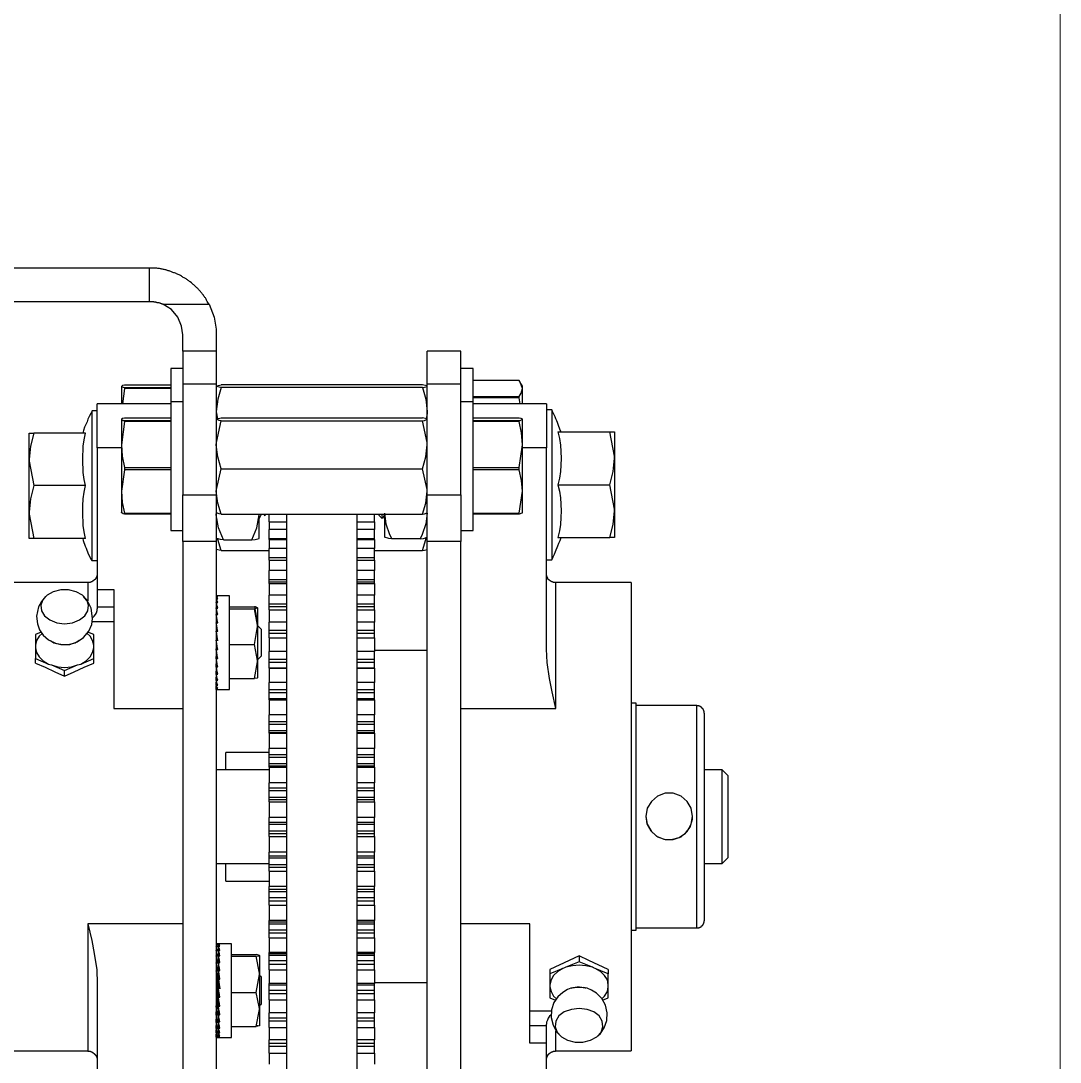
# Model space of a CAD drawing. Header units: inches. Extents: x 0 to 11, y 0.3 to 17.
# Drawn here: x 7.834 to 10.608, y 5.916 to 8.695 of the extents above; entities that cross this region are included whole.
import ezdxf

# ---------------------------------------------------------------- set-up
doc = ezdxf.new("R2010")
doc.units = ezdxf.units.IN
doc.header["$MEASUREMENT"] = 0
doc.layers.add('Layer 1', color=7, linetype='Continuous')

msp = doc.modelspace()

# ---------------------------------------------------------------- linework, layer by layer
at = {"layer": 'Layer 1', "color": 7, "lineweight": 18, "true_color": 0xffffff}
msp.add_lwpolyline([(10.6075, 16.6292), (10.6075, 0.3292)], dxfattribs=at)
at = {"layer": 'Layer 1', "color": 7, "lineweight": 25, "true_color": 0xffffff}
for points in [[(7.66, 8.0358), (8.1775, 8.0358)], [(8.1775, 7.9458), (8.1775, 8.0358)], [(8.3367, 7.9383), (8.335, 7.94), (8.3333, 7.9433), (8.3317, 7.9458), (8.3308, 7.9475), (8.33, 7.9492), (8.3283, 7.9517), (8.3275, 7.9533), (8.3267, 7.955), (8.325, 7.9567), (8.3242, 7.9583), (8.3225, 7.96), (8.3217, 7.9625), (8.3183, 7.9658), (8.3175, 7.9675), (8.3142, 7.9708), (8.3133, 7.9725), (8.3117, 7.9742), (8.31, 7.9758), (8.3083, 7.9775), (8.3075, 7.9792), (8.3058, 7.9808), (8.3042, 7.9825), (8.3025, 7.9833), (8.2958, 7.99), (8.2942, 7.9908), (8.2908, 7.9942), (8.2892, 7.995), (8.2858, 7.9983), (8.2842, 7.9992), (8.2825, 8.0008), (8.2808, 8.0017), (8.2792, 8.0033), (8.2775, 8.0042), (8.275, 8.0058), (8.2733, 8.0067), (8.2717, 8.0083), (8.27, 8.0092), (8.2675, 8.01), (8.2658, 8.0117), (8.2642, 8.0125), (8.2625, 8.0133), (8.26, 8.015), (8.2567, 8.0167), (8.2542, 8.0175), (8.2525, 8.0183), (8.25, 8.0192), (8.2483, 8.02), (8.2467, 8.0208), (8.2442, 8.0217), (8.2425, 8.0225), (8.24, 8.0233), (8.2383, 8.0242), (8.2358, 8.025), (8.2342, 8.0258), (8.2317, 8.0267), (8.23, 8.0275), (8.2275, 8.0275), (8.2258, 8.0283), (8.2233, 8.0292), (8.2217, 8.03), (8.2192, 8.03), (8.2167, 8.0308), (8.215, 8.0308), (8.2125, 8.0317), (8.2108, 8.0317), (8.2083, 8.0325), (8.2067, 8.0325), (8.2042, 8.0333), (8.2, 8.0333), (8.1975, 8.0342), (8.1933, 8.0342), (8.1908, 8.035), (8.1775, 8.035)], [(7.66, 7.9458), (8.1775, 7.9458)], [(8.2133, 7.9383), (8.2117, 7.9383), (8.2108, 7.9392), (8.2092, 7.9392), (8.2075, 7.94), (8.2067, 7.94), (8.2058, 7.9408), (8.205, 7.9408), (8.2033, 7.9417), (8.2017, 7.9417), (8.2008, 7.9425), (8.1983, 7.9425), (8.1975, 7.9433), (8.195, 7.9433), (8.1942, 7.9442), (8.19, 7.9442), (8.1892, 7.945), (8.1792, 7.945), (8.1775, 7.9458)], [(8.2667, 7.8567), (8.2633, 7.88), (8.2533, 7.9042), (8.2358, 7.9242), (8.2133, 7.9383), (8.3367, 7.9383), (8.35, 7.9042), (8.3558, 7.8717), (8.3558, 7.8567)], [(8.2667, 7.8133), (8.2667, 7.8567)], [(8.3558, 7.8567), (8.3558, 7.8133)], [(8.3558, 7.8133), (8.2667, 7.8133), (8.2667, 7.725)], [(8.3558, 7.8133), (8.3558, 7.725)], [(9.0083, 7.8133), (8.9183, 7.8133)], [(8.9183, 7.725), (8.9183, 7.8133)], [(9.0083, 7.725), (9.0083, 7.8133)], [(8.2667, 7.7667), (8.2342, 7.7667)], [(8.2342, 7.7667), (8.2342, 7.6783)], [(9.0408, 7.7667), (9.0083, 7.7667)], [(9.0408, 7.6783), (9.0408, 7.7667)], [(8.3558, 7.725), (8.2667, 7.725)], [(8.2667, 7.725), (8.2667, 7.43)], [(8.3558, 7.725), (8.3558, 7.43)], [(9.0083, 7.725), (8.9183, 7.725)], [(8.9183, 7.43), (8.9183, 7.725)], [(9.0083, 7.43), (9.0083, 7.725)], [(9.1642, 7.735), (9.0408, 7.735)], [(9.1725, 7.7133), (9.1667, 7.73), (9.1642, 7.735)], [(9.1725, 7.72), (9.1692, 7.7258)], [(8.1108, 7.7225), (8.1058, 7.7217), (8.1025, 7.7192)], [(8.1025, 7.7192), (8.1025, 7.6725)], [(8.1025, 7.7192), (8.1075, 7.7167), (8.1108, 7.7158), (8.1108, 7.7133)], [(8.1108, 7.7133), (8.1058, 7.6725)], [(8.2342, 7.7225), (8.1108, 7.7225)], [(8.1108, 7.7158), (8.2342, 7.7158)], [(8.2342, 7.7133), (8.1108, 7.7133)], [(8.3567, 7.72), (8.3558, 7.72)], [(8.3683, 7.7158), (8.3633, 7.7167), (8.3558, 7.7192)], [(8.3683, 7.7158), (8.36, 7.685), (8.3558, 7.6517)], [(8.3567, 7.72), (8.3575, 7.7208), (8.3683, 7.7233)], [(8.9058, 7.7233), (8.3683, 7.7233)], [(8.9058, 7.7158), (8.3683, 7.7158)], [(8.9183, 7.72), (8.9175, 7.7208), (8.9058, 7.7233)], [(8.9058, 7.7158), (8.9117, 7.7167), (8.9183, 7.7192)], [(8.9058, 7.7158), (8.915, 7.685), (8.9183, 7.6517), (8.9183, 7.6467), (8.9158, 7.6325)], [(8.9183, 7.72), (8.9183, 7.7208)], [(9.1642, 7.6925), (9.1692, 7.7008), (9.1725, 7.7133)], [(9.1725, 7.7133), (9.1725, 7.72)], [(9.1725, 7.6725), (9.1725, 7.7133)], [(8.2342, 7.6725), (8.0383, 7.6725)], [(8.0383, 7.555), (8.0383, 7.6725)], [(8.2667, 7.6783), (8.2342, 7.6783)], [(8.2342, 7.6783), (8.2342, 7.3342)], [(9.0408, 7.6783), (9.0083, 7.6783)], [(9.0408, 7.6925), (9.1642, 7.6925)], [(9.1642, 7.6883), (9.0408, 7.6883)], [(9.0408, 7.6783), (9.0408, 7.6792)], [(9.0408, 7.3342), (9.0408, 7.6783)], [(9.2367, 7.6725), (9.0408, 7.6725)], [(9.1642, 7.6883), (9.1642, 7.6925)], [(9.1667, 7.6725), (9.1642, 7.6883)], [(9.2367, 7.6725), (9.2367, 7.555)], [(8.0242, 7.6542), (8.0208, 7.6467), (8.0167, 7.6392), (8.0133, 7.6317), (8.0108, 7.6242), (8.0075, 7.6175), (8.0042, 7.61), (8.0017, 7.6017), (7.9992, 7.5942)], [(8.0383, 7.6542), (8.0242, 7.6542)], [(8.0242, 7.2542), (8.0242, 7.6542)], [(8.3558, 7.6517), (8.3567, 7.6467), (8.3592, 7.6325)], [(9.2508, 7.6567), (9.2367, 7.6567)], [(9.2758, 7.5975), (9.2733, 7.6025), (9.2683, 7.6175), (9.2658, 7.6225), (9.2642, 7.6275), (9.2617, 7.6325), (9.26, 7.6375), (9.2525, 7.6525), (9.2508, 7.6567)], [(9.2508, 7.6567), (9.2508, 7.2567)], [(8.1108, 7.6342), (8.1058, 7.6333), (8.1025, 7.6317)], [(8.1025, 7.6317), (8.1025, 7.5633)], [(8.1025, 7.6317), (8.1075, 7.6283), (8.1108, 7.6283), (8.1108, 7.625)], [(8.1108, 7.625), (8.1025, 7.5633)], [(8.2342, 7.6342), (8.1108, 7.6342)], [(8.1108, 7.6283), (8.2342, 7.6283)], [(8.2342, 7.625), (8.1108, 7.625)], [(8.3567, 7.6317), (8.3558, 7.6317)], [(8.3683, 7.6275), (8.3633, 7.6283), (8.3558, 7.6317)], [(8.3683, 7.4992), (8.36, 7.5308), (8.3558, 7.5633), (8.3567, 7.5692), (8.3683, 7.6275), (8.9058, 7.6275)], [(8.3567, 7.6317), (8.3575, 7.6325), (8.3683, 7.635), (8.9058, 7.635)], [(8.9183, 7.6317), (8.9175, 7.6325), (8.9058, 7.635)], [(8.9058, 7.6275), (8.9117, 7.6283), (8.9183, 7.6317)], [(8.9183, 7.5633), (8.9183, 7.5692), (8.9058, 7.6275)], [(8.9183, 7.6317), (8.9183, 7.6325)], [(9.1642, 7.6342), (9.0408, 7.6342)], [(9.0408, 7.6283), (9.1642, 7.6283)], [(9.1642, 7.625), (9.0408, 7.625)], [(9.1725, 7.6317), (9.1692, 7.6333), (9.1642, 7.6342)], [(9.1642, 7.6283), (9.1667, 7.6283), (9.1725, 7.6317)], [(9.1642, 7.625), (9.1642, 7.6283)], [(9.1725, 7.5633), (9.17, 7.595), (9.1642, 7.625)], [(9.1725, 7.6317), (9.1725, 7.6325)], [(9.1725, 7.6317), (9.1725, 7.6325)], [(9.1725, 7.5633), (9.1725, 7.6317)], [(7.8567, 7.5242), (7.8567, 7.5942)], [(7.8567, 7.5942), (7.8692, 7.5942)], [(7.8692, 7.5942), (7.86, 7.56), (7.8567, 7.5242)], [(8.0067, 7.5942), (7.8692, 7.5942)], [(8.0067, 7.3133), (8.0033, 7.3308), (8.0008, 7.3483), (7.9992, 7.3833), (8, 7.4008), (8.0008, 7.4192), (8.0033, 7.4367), (8.0067, 7.4542), (8.0033, 7.4708), (8.0008, 7.4892), (7.9992, 7.5242), (8.0008, 7.5592), (8.0033, 7.5767), (8.0067, 7.5942)], [(9.2675, 7.5975), (9.4058, 7.5975)], [(9.2675, 7.5975), (9.2717, 7.58), (9.2742, 7.5625), (9.2758, 7.5275), (9.275, 7.5092), (9.2742, 7.4917), (9.2717, 7.4742), (9.2675, 7.4567), (9.2717, 7.4392), (9.2742, 7.4217), (9.2758, 7.3867), (9.275, 7.3692), (9.2742, 7.3508), (9.2717, 7.3333), (9.2675, 7.3158)], [(9.4058, 7.5975), (9.4183, 7.5975), (9.4183, 7.5275)], [(9.4183, 7.5275), (9.4183, 7.5325), (9.4058, 7.5975)], [(8.1025, 7.5633), (8.1025, 7.4392)], [(8.1025, 7.5633), (8.105, 7.5325), (8.1108, 7.5025)], [(8.9058, 7.4992), (8.915, 7.5308), (8.9183, 7.5633)], [(9.1642, 7.5025), (9.1725, 7.5633)], [(9.1725, 7.4392), (9.1725, 7.5633)], [(8.1025, 7.555), (8.0383, 7.555)], [(8.0383, 7.555), (8.0383, 7.1775)], [(9.2367, 7.555), (9.1725, 7.555)], [(9.2367, 7.0183), (9.2367, 7.555)], [(7.8567, 7.3833), (7.8567, 7.5242)], [(7.8567, 7.5242), (7.8567, 7.5192), (7.8692, 7.4542)], [(9.4183, 7.3867), (9.4183, 7.3917), (9.4058, 7.4567), (9.415, 7.4917), (9.4183, 7.5275), (9.4183, 7.3867)], [(8.1108, 7.5025), (8.1108, 7.4967), (8.1025, 7.4392)], [(8.1108, 7.5025), (8.2342, 7.5025)], [(8.2342, 7.4967), (8.1108, 7.4967)], [(8.3558, 7.4392), (8.3567, 7.4442), (8.3683, 7.4992)], [(8.3683, 7.4992), (8.9058, 7.4992)], [(8.9183, 7.4392), (8.9183, 7.4442), (8.9058, 7.4992)], [(9.0408, 7.5025), (9.1642, 7.5025)], [(9.1642, 7.4967), (9.0408, 7.4967)], [(9.1725, 7.4392), (9.17, 7.4683), (9.1642, 7.4967), (9.1642, 7.5025)], [(7.8692, 7.4542), (7.86, 7.4192), (7.8567, 7.3833)], [(8.0067, 7.4542), (7.8692, 7.4542)], [(9.2675, 7.4567), (9.4058, 7.4567)], [(8.1025, 7.4392), (8.1025, 7.3817)], [(8.1025, 7.4392), (8.105, 7.4092), (8.1108, 7.3808)], [(8.2667, 7.305), (8.2667, 7.43)], [(8.2667, 7.43), (8.3558, 7.43)], [(8.3683, 7.3783), (8.36, 7.4075), (8.3558, 7.4392)], [(8.3558, 7.43), (8.3558, 7.305)], [(8.9058, 7.3783), (8.915, 7.4075), (8.9183, 7.4392)], [(8.9183, 7.305), (8.9183, 7.43)], [(8.9183, 7.43), (9.0083, 7.43)], [(9.0083, 7.43), (9.0083, 7.305)], [(9.1642, 7.3808), (9.1725, 7.4392)], [(9.1725, 7.3817), (9.1725, 7.4392)], [(7.8692, 7.3133), (7.8567, 7.3133), (7.8567, 7.3833)], [(7.8567, 7.3833), (7.8567, 7.3783), (7.8692, 7.3133)], [(8.1025, 7.3817), (8.1025, 7.3825)], [(8.1108, 7.3783), (8.1075, 7.3792), (8.1033, 7.3817)], [(8.1108, 7.3808), (8.1108, 7.3783)], [(8.1108, 7.3808), (8.2342, 7.3808)], [(8.2342, 7.3783), (8.1108, 7.3783)], [(8.3558, 7.3817), (8.3567, 7.3817)], [(8.3558, 7.3775), (8.3567, 7.3817)], [(8.375, 7.31), (8.3617, 7.3417), (8.3558, 7.3767), (8.3558, 7.3775)], [(8.3683, 7.3783), (8.3633, 7.3792), (8.3567, 7.3817)], [(8.3683, 7.3783), (8.9058, 7.3783)], [(8.375, 7.31), (8.4508, 7.31), (8.4592, 7.3108), (8.47, 7.3133), (8.47, 7.3775)], [(8.4508, 7.31), (8.4642, 7.3417), (8.47, 7.3767), (8.47, 7.3775)], [(8.47, 7.3658), (8.4725, 7.3708), (8.4767, 7.3783)], [(8.4825, 7.3783), (8.485, 7.3733)], [(8.4858, 7.3733), (8.485, 7.3783)], [(8.4858, 7.3733), (8.4858, 7.3783)], [(8.4967, 7.3575), (8.4967, 7.3783)], [(8.5433, 7.3783), (8.5433, 5.7642)], [(8.7308, 7.3783), (8.7308, 5.7642)], [(8.7783, 7.3575), (8.7783, 7.3783)], [(8.7892, 7.3783), (8.7892, 7.3758)], [(8.7892, 7.3758), (8.7983, 7.3667)], [(8.7975, 7.3783), (8.7975, 7.3733), (8.7992, 7.3667)], [(8.8, 7.3675), (8.8033, 7.3733), (8.805, 7.3767)], [(8.805, 7.3808), (8.8083, 7.3525), (8.8183, 7.3242), (8.8242, 7.3125)], [(8.805, 7.3783), (8.805, 7.3167)], [(8.9183, 7.3808), (8.915, 7.3525), (8.905, 7.3242), (8.9, 7.3125), (8.8242, 7.3125)], [(8.9058, 7.3783), (8.9117, 7.3792), (8.9183, 7.3817)], [(8.9183, 7.3817), (8.9183, 7.3825)], [(9.0408, 7.3808), (9.1642, 7.3808)], [(9.1642, 7.3783), (9.0408, 7.3783)], [(9.1725, 7.3817), (9.1667, 7.3792), (9.1642, 7.3783), (9.1642, 7.3808)], [(9.4058, 7.3158), (9.415, 7.3508), (9.4183, 7.3867)], [(9.4183, 7.3867), (9.4183, 7.3158)], [(8.4967, 7.3575), (8.4967, 7.3375)], [(8.4967, 7.3575), (8.5433, 7.3575)], [(8.4967, 7.3133), (8.4967, 7.3375)], [(8.5433, 7.3375), (8.4967, 7.3375)], [(8.7308, 7.3575), (8.7783, 7.3575)], [(8.7783, 7.3375), (8.7308, 7.3375)], [(8.7783, 7.3575), (8.7783, 7.3375)], [(8.7783, 7.3133), (8.7783, 7.3375)], [(8.0067, 7.3133), (7.8692, 7.3133)], [(7.9992, 7.3133), (8.0008, 7.3075), (8.0058, 7.2925), (8.0083, 7.2875), (8.01, 7.2825), (8.0125, 7.2775), (8.0142, 7.2725), (8.0217, 7.2575), (8.0233, 7.2533)], [(8.2342, 7.3342), (8.2667, 7.3342)], [(8.3558, 7.3133), (8.3567, 7.3133)], [(8.375, 7.31), (8.3667, 7.3108), (8.3575, 7.3133)], [(8.3683, 7.2808), (8.36, 7.3108), (8.3592, 7.3142)], [(8.4692, 7.3133), (8.47, 7.3133)], [(8.4967, 7.3133), (8.5433, 7.3133)], [(8.4967, 7.3108), (8.4967, 7.3133)], [(8.4967, 7.3108), (8.4967, 7.2867)], [(8.4967, 7.3108), (8.5433, 7.3108)], [(8.7308, 7.3133), (8.7783, 7.3133)], [(8.7308, 7.3108), (8.7783, 7.3108)], [(8.7783, 7.3108), (8.7783, 7.3133)], [(8.7783, 7.3108), (8.7783, 7.2867)], [(8.805, 7.3167), (8.805, 7.3158)], [(8.8242, 7.3125), (8.8158, 7.3133), (8.805, 7.3167)], [(8.9, 7.3125), (8.9083, 7.3133), (8.9175, 7.3158)], [(8.9058, 7.2808), (8.915, 7.3108), (8.9158, 7.3167)], [(8.9183, 7.3158), (8.9183, 7.3167)], [(9.0083, 7.3342), (9.0408, 7.3342)], [(9.2508, 7.2567), (9.2542, 7.2642), (9.2583, 7.2717), (9.2608, 7.2783), (9.2675, 7.2933), (9.27, 7.3008), (9.2733, 7.3083), (9.2758, 7.3158)], [(9.2675, 7.3158), (9.4058, 7.3158)], [(9.4183, 7.3158), (9.4058, 7.3158)], [(8.2667, 7.305), (8.2667, 5.8367)], [(8.3558, 7.305), (8.2667, 7.305)], [(8.3558, 7.305), (8.3558, 5.8367)], [(8.3558, 7.2842), (8.3567, 7.2842)], [(8.3683, 7.2808), (8.3633, 7.2825), (8.3567, 7.2842)], [(8.3683, 7.2808), (8.4967, 7.2808)], [(8.4967, 7.2625), (8.4967, 7.2867)], [(8.5433, 7.2867), (8.4967, 7.2867)], [(8.7783, 7.2867), (8.7308, 7.2867)], [(8.7783, 7.2625), (8.7783, 7.2867)], [(8.7783, 7.2808), (8.9058, 7.2808), (8.9117, 7.2825), (8.9183, 7.2842)], [(8.9183, 5.8367), (8.9183, 7.305)], [(9.0083, 7.305), (8.9183, 7.305)], [(8.9183, 7.2842), (8.9183, 7.285)], [(9.0083, 5.8367), (9.0083, 7.305)], [(8.0242, 7.2542), (8.0383, 7.2542)], [(8.4967, 7.2625), (8.5433, 7.2625)], [(8.4967, 7.2558), (8.4967, 7.2625)], [(8.4967, 7.2558), (8.4967, 7.2275)], [(8.4967, 7.2558), (8.5433, 7.2558)], [(8.7308, 7.2625), (8.7783, 7.2625)], [(8.7308, 7.2558), (8.7783, 7.2558)], [(8.7783, 7.2558), (8.7783, 7.2625)], [(8.7783, 7.2558), (8.7783, 7.2275)], [(9.2367, 7.2567), (9.2508, 7.2567)], [(8.4967, 7.2042), (8.4967, 7.2275)], [(8.5433, 7.2275), (8.4967, 7.2275)], [(8.7783, 7.2275), (8.7308, 7.2275)], [(8.7783, 7.2042), (8.7783, 7.2275)], [(8.0383, 7.2208), (8.0375, 7.22), (8.0375, 7.2142), (8.0367, 7.2133), (8.0367, 7.2117), (8.0358, 7.2117), (8.0358, 7.21), (8.035, 7.2092), (8.035, 7.2083), (8.0342, 7.2075), (8.0342, 7.2067), (8.0333, 7.2067), (8.0333, 7.2058), (8.0325, 7.205), (8.0325, 7.2042), (8.0317, 7.2042), (8.0317, 7.2033), (8.0308, 7.2033), (8.0308, 7.2025), (8.03, 7.2025), (8.03, 7.2017), (8.0292, 7.2017), (8.0292, 7.2008), (8.0283, 7.2008), (8.0275, 7.2), (8.0267, 7.2), (8.0267, 7.1992), (8.0258, 7.1992), (8.025, 7.1983), (8.0242, 7.1983), (8.0233, 7.1975), (8.0217, 7.1975), (8.0217, 7.1967), (8.02, 7.1967), (8.0192, 7.1958), (8.0133, 7.1958)], [(8.4967, 7.2042), (8.5433, 7.2042)], [(8.4967, 7.1975), (8.4967, 7.2042)], [(8.4967, 7.1975), (8.5433, 7.1975)], [(8.4967, 7.1933), (8.4967, 7.1975)], [(8.7308, 7.2042), (8.7783, 7.2042)], [(8.7308, 7.1975), (8.7783, 7.1975)], [(8.7783, 7.1975), (8.7783, 7.2042)], [(8.7783, 7.1933), (8.7783, 7.1975)], [(9.2617, 7.1958), (9.255, 7.1958), (9.2542, 7.1967), (9.2525, 7.1967), (9.2525, 7.1975), (9.2508, 7.1975), (9.25, 7.1983), (9.2492, 7.1983), (9.2483, 7.1992), (9.2475, 7.1992), (9.2475, 7.2), (9.2467, 7.2), (9.2458, 7.2008), (9.245, 7.2008), (9.245, 7.2017), (9.2442, 7.2017), (9.2442, 7.2025), (9.2433, 7.2025), (9.2433, 7.2033), (9.2425, 7.2033), (9.2425, 7.2042), (9.2417, 7.2042), (9.2417, 7.205), (9.2408, 7.2058), (9.2408, 7.2067), (9.24, 7.2067), (9.24, 7.2075), (9.2392, 7.2083), (9.2392, 7.2092), (9.2383, 7.21), (9.2383, 7.2117), (9.2375, 7.2117), (9.2375, 7.2133), (9.2367, 7.2142), (9.2367, 7.2208)], [(8.0133, 7.1958), (7.8117, 7.1958)], [(7.9508, 7.0858), (7.9717, 7.0883), (7.9908, 7.0958), (8.005, 7.1067), (8.0133, 7.12), (8.015, 7.135), (8.01, 7.1492), (7.9983, 7.1617), (7.9817, 7.1708), (7.9617, 7.1758), (7.9408, 7.1758), (7.9208, 7.1708), (7.9042, 7.1617), (7.8925, 7.1492), (7.8875, 7.135), (7.8892, 7.12), (7.8975, 7.1067), (7.9117, 7.0958), (7.93, 7.0883), (7.9508, 7.0858)], [(8.0133, 7.1958), (8.0133, 7.1467)], [(8.0383, 7.1775), (8.0825, 7.1775)], [(8.0383, 7.1775), (8.0383, 7.13)], [(8.0825, 7.1775), (8.0825, 6.86)], [(8.4967, 7.1933), (8.4967, 7.1617)], [(8.4967, 7.1933), (8.5433, 7.1933)], [(8.7308, 7.1933), (8.7783, 7.1933)], [(8.7783, 7.1933), (8.7783, 7.1617)], [(9.4625, 7.1958), (9.2617, 7.1958)], [(9.2617, 6.86), (9.2617, 7.1958)], [(9.4625, 7.1958), (9.4625, 5.9458)], [(7.9, 7.1583), (7.8892, 7.145), (7.8817, 7.1308), (7.8758, 7.1058), (7.8783, 7.0858), (7.8842, 7.0692), (7.8942, 7.055), (7.9083, 7.0425), (7.9267, 7.0342), (7.9458, 7.03), (7.965, 7.0308), (7.9842, 7.0375), (8.0017, 7.0492), (8.0158, 7.0658), (8.0233, 7.0833), (8.0258, 7.1), (8.0217, 7.1275), (8.0142, 7.1433), (8.0017, 7.1583)], [(8.3558, 7.0658), (8.36, 7.0658), (8.3583, 7.0733), (8.3575, 7.0808), (8.3558, 7.0883), (8.36, 7.0883), (8.3583, 7.0958), (8.3575, 7.1025), (8.3558, 7.11), (8.36, 7.11), (8.3583, 7.1158), (8.3575, 7.1217), (8.3558, 7.1275), (8.36, 7.1275), (8.3583, 7.1333), (8.3575, 7.1375), (8.3558, 7.1425), (8.36, 7.1425), (8.3583, 7.1467), (8.3575, 7.15), (8.3558, 7.1525), (8.36, 7.1525), (8.3583, 7.155), (8.3575, 7.1575), (8.3558, 7.1583), (8.36, 7.1583), (8.3583, 7.16), (8.3558, 7.16)], [(8.3558, 7.16), (8.3558, 7.1583)], [(8.3558, 7.1583), (8.3567, 7.1525)], [(8.3558, 7.1558), (8.3567, 7.1525)], [(8.3558, 7.1525), (8.3567, 7.1425)], [(8.3558, 7.1475), (8.3567, 7.1425)], [(8.3558, 7.1425), (8.3567, 7.1275)], [(8.3908, 7.16), (8.3575, 7.16)], [(8.3908, 6.91), (8.3908, 7.16)], [(8.4967, 7.1392), (8.4967, 7.1617)], [(8.5433, 7.1617), (8.4967, 7.1617)], [(8.7783, 7.1617), (8.7308, 7.1617)], [(8.7783, 7.1392), (8.7783, 7.1617)], [(8.0258, 7.1017), (8.03, 7.1058), (8.0333, 7.1108), (8.0358, 7.115), (8.0383, 7.1208), (8.0383, 7.1258)], [(8.0383, 7.13), (8.0383, 7.1258)], [(8.0825, 7.13), (8.0383, 7.13)], [(8.3558, 7.135), (8.3567, 7.1275)], [(8.3558, 7.1275), (8.3558, 7.1283)], [(8.3558, 7.1275), (8.3567, 7.11)], [(8.3908, 7.1308), (8.4575, 7.1308)], [(8.3908, 7.1258), (8.4575, 7.1258)], [(8.4575, 7.1308), (8.4658, 7.0858)], [(8.4658, 7.1283), (8.46, 7.1308), (8.4575, 7.1308)], [(8.4575, 7.1258), (8.465, 7.1283), (8.4658, 7.1283), (8.4658, 7.0783)], [(8.4658, 7.0783), (8.4658, 7.0817), (8.4575, 7.1258)], [(8.4658, 7.1283), (8.4658, 7.1292)], [(8.4967, 7.1392), (8.5433, 7.1392)], [(8.4967, 7.1317), (8.4967, 7.1392)], [(8.4967, 7.1317), (8.5433, 7.1317)], [(8.4967, 7.1233), (8.4967, 7.1317)], [(8.4967, 7.1233), (8.4967, 7.09)], [(8.4967, 7.1233), (8.5433, 7.1233)], [(8.7308, 7.1392), (8.7783, 7.1392)], [(8.7308, 7.1317), (8.7783, 7.1317)], [(8.7308, 7.1233), (8.7783, 7.1233)], [(8.7783, 7.1317), (8.7783, 7.1392)], [(8.7783, 7.1233), (8.7783, 7.1317)], [(8.7783, 7.1233), (8.7783, 7.09)], [(8.025, 7.0917), (8.0825, 7.0917)], [(8.3558, 7.11), (8.3567, 7.09)], [(8.3558, 7.0883), (8.3567, 7.075)], [(8.4967, 7.0683), (8.4967, 7.09)], [(8.5433, 7.09), (8.4967, 7.09)], [(8.7783, 7.09), (8.7308, 7.09)], [(8.7783, 7.0683), (8.7783, 7.09)], [(7.8883, 7.0633), (7.8733, 7.0567), (7.8733, 7.0283)], [(7.8908, 7.06), (7.8833, 7.0525), (7.8758, 7.0408), (7.8733, 7.0283)], [(8.0292, 7.0283), (8.0258, 7.0408), (8.0192, 7.0525), (8.0108, 7.06)], [(8.0292, 7.0567), (8.0133, 7.0633)], [(8.3558, 7.0658), (8.3567, 7.0575)], [(8.3558, 7.0417), (8.36, 7.0417), (8.3583, 7.0492), (8.3575, 7.0575), (8.3558, 7.0658)], [(8.3567, 7.075), (8.3575, 7.0692), (8.3583, 7.0658)], [(8.4658, 7.0783), (8.4658, 6.9842), (8.4658, 6.9875), (8.4575, 7.03)], [(8.4575, 7.03), (8.4658, 7.0783)], [(8.4767, 7.07), (8.4658, 7.0808)], [(8.4767, 7), (8.4767, 7.07)], [(8.4967, 7.0683), (8.5433, 7.0683)], [(8.4967, 7.0608), (8.4967, 7.0683)], [(8.4967, 7.0608), (8.5433, 7.0608)], [(8.4967, 7.0483), (8.4967, 7.0608)], [(8.7308, 7.0683), (8.7783, 7.0683)], [(8.7308, 7.0608), (8.7783, 7.0608)], [(8.7783, 7.0608), (8.7783, 7.0683)], [(8.7783, 7.0483), (8.7783, 7.0608)], [(7.99, 7.0408), (7.9792, 7.0342), (7.9608, 7.0292), (7.9408, 7.0292), (7.9225, 7.0342), (7.9133, 7.04)], [(8.0292, 7.0283), (8.0292, 7.0567)], [(8.3575, 6.91), (8.3558, 6.91), (8.36, 6.91), (8.3583, 6.9108), (8.3575, 6.9117), (8.3558, 6.9142), (8.36, 6.9142), (8.3583, 6.9158), (8.3575, 6.9192), (8.3558, 6.9217), (8.36, 6.9217), (8.3583, 6.9258), (8.3575, 6.93), (8.3558, 6.935), (8.36, 6.935), (8.3583, 6.94), (8.3575, 6.945), (8.3558, 6.9508), (8.36, 6.9508), (8.3583, 6.9575), (8.3575, 6.9642), (8.3558, 6.9708), (8.36, 6.9708), (8.3583, 6.9783), (8.3575, 6.9858), (8.3558, 6.9933), (8.36, 6.9933), (8.3583, 7.0008), (8.3575, 7.0092), (8.3558, 7.0167), (8.36, 7.0167), (8.3583, 7.025), (8.3575, 7.0333), (8.3558, 7.0417)], [(8.3567, 7.0575), (8.3592, 7.04)], [(8.4967, 7.0483), (8.4967, 7.0117)], [(8.4967, 7.0483), (8.5433, 7.0483)], [(8.7308, 7.0483), (8.7783, 7.0483)], [(8.7783, 7.0483), (8.7783, 7.0117)], [(7.8733, 7.0283), (7.8733, 7.0217)], [(7.8733, 7.0217), (7.8733, 6.9933)], [(7.8733, 7.0217), (7.8758, 7.0092), (7.8833, 6.9975), (7.8942, 6.9867), (7.9083, 6.9783)], [(7.9942, 6.9783), (8.0083, 6.9867), (8.0192, 6.9975), (8.0258, 7.0092), (8.0292, 7.0217)], [(8.0292, 7.0217), (8.0292, 7.0283)], [(8.0292, 6.9933), (8.0292, 7.0217)], [(8.3558, 7.0167), (8.3567, 7.0217), (8.3592, 7.0217)], [(8.3558, 6.9933), (8.3567, 7.0042), (8.3583, 7.0042)], [(8.3908, 7.03), (8.4575, 7.03)], [(8.4967, 6.9908), (8.4967, 7.0117)], [(8.5433, 7.0117), (8.4967, 7.0117)], [(8.7783, 7.0117), (8.7308, 7.0117)], [(8.9183, 7.0142), (8.7783, 7.0142)], [(8.7783, 6.9908), (8.7783, 7.0117)], [(9.2617, 6.86), (9.2517, 6.9042), (9.245, 6.9392), (9.2383, 6.9825), (9.2367, 7.0183)], [(7.8733, 6.9808), (7.8733, 6.9933), (7.9083, 6.9783)], [(7.8733, 6.9808), (7.8992, 6.97), (7.925, 6.9575), (7.9508, 6.9458), (7.9767, 6.9575), (8.0033, 6.97), (8.0292, 6.9808)], [(7.9083, 6.9783), (7.9117, 6.9767), (7.9158, 6.9758)], [(7.9158, 6.9758), (7.9508, 6.9608)], [(7.9158, 6.9758), (7.9333, 6.9708), (7.9508, 6.9692)], [(7.9508, 6.9692), (7.9692, 6.9708), (7.9858, 6.9758)], [(7.9508, 6.9458), (7.9508, 6.9608), (7.9858, 6.9758)], [(7.9858, 6.9758), (7.99, 6.9767), (7.9942, 6.9783)], [(7.9942, 6.9783), (8.0292, 6.9933)], [(8.0292, 6.9808), (8.0292, 6.9933)], [(8.3558, 6.9708), (8.3567, 6.9875), (8.3567, 6.9883)], [(8.4575, 6.9392), (8.4658, 6.9842)], [(8.4658, 6.9892), (8.4767, 7)], [(8.4658, 6.9842), (8.4658, 6.9417)], [(8.4967, 6.9908), (8.5433, 6.9908)], [(8.4967, 6.9833), (8.4967, 6.9908)], [(8.4967, 6.9833), (8.5433, 6.9833)], [(8.4967, 6.9683), (8.4967, 6.9833)], [(8.7308, 6.9908), (8.7783, 6.9908)], [(8.7308, 6.9833), (8.7783, 6.9833)], [(8.7783, 6.9833), (8.7783, 6.9908)], [(8.7783, 6.9683), (8.7783, 6.9833)], [(8.3558, 6.9508), (8.3567, 6.9683)], [(8.3558, 6.935), (8.3567, 6.95)], [(8.4967, 6.9683), (8.5433, 6.9683)], [(8.4967, 6.9675), (8.4967, 6.9683)], [(8.4967, 6.9675), (8.4967, 6.9292)], [(8.4967, 6.9675), (8.5433, 6.9675)], [(8.7308, 6.9683), (8.7783, 6.9683)], [(8.7308, 6.9675), (8.7783, 6.9675)], [(8.7783, 6.9675), (8.7783, 6.9683)], [(8.7783, 6.9675), (8.7783, 6.9292)], [(8.3558, 6.9425), (8.3558, 6.9433)], [(8.3558, 6.9425), (8.3567, 6.9425)], [(8.3558, 6.9425), (8.3567, 6.9425)], [(8.3558, 6.9275), (8.3567, 6.9342)], [(8.3558, 6.9217), (8.3567, 6.9342)], [(8.3558, 6.9275), (8.3567, 6.9275)], [(8.3558, 6.9175), (8.3567, 6.9217)], [(8.3558, 6.9142), (8.3567, 6.9217)], [(8.3908, 6.9392), (8.4575, 6.9392)], [(8.4658, 6.9417), (8.465, 6.9408), (8.4575, 6.9392)], [(8.4658, 6.9408), (8.4658, 6.9417)], [(8.4967, 6.91), (8.4967, 6.9292)], [(8.5433, 6.9292), (8.4967, 6.9292)], [(8.7783, 6.9292), (8.7308, 6.9292)], [(8.7783, 6.91), (8.7783, 6.9292)], [(8.3558, 6.9175), (8.3567, 6.9175)], [(8.3558, 6.9117), (8.3558, 6.9133)], [(8.3558, 6.91), (8.3567, 6.9133)], [(8.3558, 6.9117), (8.3558, 6.9125)], [(8.3575, 6.91), (8.3908, 6.91)], [(8.4967, 6.91), (8.5433, 6.91)], [(8.4967, 6.9025), (8.4967, 6.91)], [(8.4967, 6.9025), (8.5433, 6.9025)], [(8.4967, 6.8867), (8.4967, 6.9025)], [(8.7308, 6.91), (8.7783, 6.91)], [(8.7308, 6.9025), (8.7783, 6.9025)], [(8.7783, 6.9025), (8.7783, 6.91)], [(8.7783, 6.8867), (8.7783, 6.9025)], [(8.4967, 6.8867), (8.5433, 6.8867)], [(8.4967, 6.8825), (8.4967, 6.8867)], [(8.4967, 6.8825), (8.4967, 6.8425)], [(8.4967, 6.8825), (8.5433, 6.8825)], [(8.7308, 6.8867), (8.7783, 6.8867)], [(8.7308, 6.8825), (8.7783, 6.8825)], [(8.7783, 6.8825), (8.7783, 6.8867)], [(8.7783, 6.8825), (8.7783, 6.8425)], [(9.4758, 6.8742), (9.4625, 6.8742)], [(9.4758, 6.2683), (9.4758, 6.8742)], [(9.6383, 6.8675), (9.4758, 6.8675)], [(9.6583, 6.8475), (9.6575, 6.8475), (9.6575, 6.8525), (9.6567, 6.8525), (9.6567, 6.855), (9.6558, 6.855), (9.6558, 6.8567), (9.655, 6.8567), (9.655, 6.8583), (9.6542, 6.8583), (9.6542, 6.8592), (9.6533, 6.8592), (9.6533, 6.86), (9.6525, 6.86), (9.6525, 6.8608), (9.6517, 6.8608), (9.6517, 6.8617), (9.6508, 6.8617), (9.6508, 6.8625), (9.65, 6.8625), (9.65, 6.8633), (9.6492, 6.8633), (9.6492, 6.8642), (9.6475, 6.8642), (9.6475, 6.865), (9.6458, 6.865), (9.6458, 6.8658), (9.6433, 6.8658), (9.6433, 6.8667), (9.6383, 6.8667), (9.6383, 6.8675)], [(9.6383, 6.575), (9.6383, 6.8675)], [(8.0825, 6.86), (8.2667, 6.86)], [(8.4967, 6.825), (8.4967, 6.8425)], [(8.5433, 6.8425), (8.4967, 6.8425)], [(8.7783, 6.8425), (8.7308, 6.8425)], [(8.7783, 6.825), (8.7783, 6.8425)], [(9.0083, 6.86), (9.2617, 6.86)], [(9.6583, 6.2942), (9.6583, 6.8475)], [(8.4967, 6.825), (8.5433, 6.825)], [(8.4967, 6.8175), (8.4967, 6.825)], [(8.4967, 6.8175), (8.5433, 6.8175)], [(8.4967, 6.8008), (8.4967, 6.8175)], [(8.7308, 6.825), (8.7783, 6.825)], [(8.7308, 6.8175), (8.7783, 6.8175)], [(8.7783, 6.8175), (8.7783, 6.825)], [(8.7783, 6.8008), (8.7783, 6.8175)], [(8.4967, 6.8008), (8.5433, 6.8008)], [(8.4967, 6.7958), (8.4967, 6.8008)], [(8.4967, 6.7958), (8.5433, 6.7958)], [(8.4967, 6.7942), (8.4967, 6.7958)], [(8.4967, 6.7942), (8.4967, 6.7525)], [(8.4967, 6.7942), (8.5433, 6.7942)], [(8.7308, 6.8008), (8.7783, 6.8008)], [(8.7308, 6.7958), (8.7783, 6.7958)], [(8.7308, 6.7942), (8.7783, 6.7942)], [(8.7783, 6.7958), (8.7783, 6.8008)], [(8.7783, 6.7942), (8.7783, 6.7958)], [(8.7783, 6.7942), (8.7783, 6.7525)], [(8.4967, 6.7367), (8.4967, 6.7525)], [(8.5433, 6.7525), (8.4967, 6.7525)], [(8.7783, 6.7525), (8.7308, 6.7525)], [(8.7783, 6.7367), (8.7783, 6.7525)], [(8.4967, 6.7425), (8.3808, 6.7425)], [(8.3808, 6.6958), (8.3808, 6.7425)], [(8.4967, 6.7367), (8.5433, 6.7367)], [(8.4967, 6.73), (8.4967, 6.7367)], [(8.4967, 6.73), (8.5433, 6.73)], [(8.4967, 6.7125), (8.4967, 6.73)], [(8.7308, 6.7367), (8.7783, 6.7367)], [(8.7308, 6.73), (8.7783, 6.73)], [(8.7783, 6.73), (8.7783, 6.7367)], [(8.7783, 6.7125), (8.7783, 6.73)], [(8.4967, 6.7125), (8.5433, 6.7125)], [(8.4967, 6.7067), (8.4967, 6.7125)], [(8.4967, 6.7067), (8.5433, 6.7067)], [(8.4967, 6.7033), (8.4967, 6.7067)], [(8.4967, 6.7033), (8.4967, 6.6608)], [(8.4967, 6.7033), (8.5433, 6.7033)], [(8.7308, 6.7125), (8.7783, 6.7125)], [(8.7308, 6.7067), (8.7783, 6.7067)], [(8.7308, 6.7033), (8.7783, 6.7033)], [(8.7783, 6.7067), (8.7783, 6.7125)], [(8.7783, 6.7033), (8.7783, 6.7067)], [(8.7783, 6.7033), (8.7783, 6.6608)], [(8.4967, 6.6958), (8.3558, 6.6958)], [(9.7208, 6.6808), (9.7058, 6.6958), (9.6583, 6.6958)], [(9.7058, 6.6958), (9.7058, 6.6967)], [(9.7058, 6.4458), (9.7058, 6.6958)], [(9.7208, 6.6808), (9.7208, 6.4608)], [(8.4967, 6.6475), (8.4967, 6.6608)], [(8.5433, 6.6608), (8.4967, 6.6608)], [(8.4967, 6.6475), (8.5433, 6.6475)], [(8.4967, 6.6408), (8.4967, 6.6475)], [(8.7783, 6.6608), (8.7308, 6.6608)], [(8.7308, 6.6475), (8.7783, 6.6475)], [(8.7783, 6.6475), (8.7783, 6.6608)], [(8.7783, 6.6408), (8.7783, 6.6475)], [(8.4967, 6.6408), (8.5433, 6.6408)], [(8.4967, 6.6233), (8.4967, 6.6408)], [(8.4967, 6.6233), (8.5433, 6.6233)], [(8.4967, 6.6167), (8.4967, 6.6233)], [(8.4967, 6.6167), (8.5433, 6.6167)], [(8.4967, 6.6108), (8.4967, 6.6167)], [(8.7308, 6.6408), (8.7783, 6.6408)], [(8.7308, 6.6233), (8.7783, 6.6233)], [(8.7308, 6.6167), (8.7783, 6.6167)], [(8.7783, 6.6233), (8.7783, 6.6408)], [(8.7783, 6.6167), (8.7783, 6.6233)], [(8.7783, 6.6108), (8.7783, 6.6167)], [(9.5017, 6.5717), (9.5058, 6.5508), (9.5167, 6.5317), (9.5333, 6.5175), (9.5533, 6.51), (9.575, 6.51), (9.5958, 6.5175), (9.6125, 6.5317), (9.6233, 6.5508), (9.6267, 6.5717), (9.6233, 6.5933), (9.6125, 6.6117), (9.5958, 6.6258), (9.575, 6.6333), (9.5533, 6.6333), (9.5333, 6.6258), (9.5167, 6.6117), (9.5058, 6.5933), (9.5017, 6.5717)], [(8.4967, 6.6108), (8.4967, 6.5683)], [(8.4967, 6.6108), (8.5433, 6.6108)], [(8.7308, 6.6108), (8.7783, 6.6108)], [(8.7783, 6.6108), (8.7783, 6.5683)], [(8.4967, 6.5567), (8.4967, 6.5683)], [(8.5433, 6.5683), (8.4967, 6.5683)], [(8.7783, 6.5683), (8.7308, 6.5683)], [(8.7783, 6.5567), (8.7783, 6.5683)], [(9.5017, 6.5717), (9.505, 6.5517), (9.515, 6.5333), (9.5308, 6.5192), (9.55, 6.5108), (9.5708, 6.51), (9.5908, 6.515), (9.6075, 6.5267), (9.62, 6.5433), (9.6267, 6.5642), (9.6267, 6.5717)], [(9.6383, 6.2742), (9.6383, 6.575)], [(8.4967, 6.5567), (8.5433, 6.5567)], [(8.4967, 6.5508), (8.4967, 6.5567)], [(8.4967, 6.5508), (8.5433, 6.5508)], [(8.4967, 6.5333), (8.4967, 6.5508)], [(8.4967, 6.5333), (8.5433, 6.5333)], [(8.4967, 6.5258), (8.4967, 6.5333)], [(8.7308, 6.5567), (8.7783, 6.5567)], [(8.7308, 6.5508), (8.7783, 6.5508)], [(8.7308, 6.5333), (8.7783, 6.5333)], [(8.7783, 6.5508), (8.7783, 6.5567)], [(8.7783, 6.5333), (8.7783, 6.5508)], [(8.7783, 6.5258), (8.7783, 6.5333)], [(8.4967, 6.5258), (8.5433, 6.5258)], [(8.4967, 6.5183), (8.4967, 6.5258)], [(8.4967, 6.5183), (8.5433, 6.5183)], [(8.4967, 6.5183), (8.4967, 6.4758)], [(8.7308, 6.5258), (8.7783, 6.5258)], [(8.7308, 6.5183), (8.7783, 6.5183)], [(8.7783, 6.5183), (8.7783, 6.5258)], [(8.7783, 6.5183), (8.7783, 6.4758)], [(8.4967, 6.4667), (8.4967, 6.4758)], [(8.5433, 6.4758), (8.4967, 6.4758)], [(8.7783, 6.4758), (8.7308, 6.4758)], [(8.7783, 6.4667), (8.7783, 6.4758)], [(8.4967, 6.4667), (8.5433, 6.4667)], [(8.4967, 6.4608), (8.4967, 6.4667)], [(8.4967, 6.4608), (8.5433, 6.4608)], [(8.4967, 6.4433), (8.4967, 6.4608)], [(8.7308, 6.4667), (8.7783, 6.4667)], [(8.7308, 6.4608), (8.7783, 6.4608)], [(8.7783, 6.4608), (8.7783, 6.4667)], [(8.7783, 6.4433), (8.7783, 6.4608)], [(9.7058, 6.4458), (9.7208, 6.4608)], [(8.3558, 6.4458), (8.4967, 6.4458)], [(8.3808, 6.4158), (8.3808, 6.4458)], [(8.4967, 6.4433), (8.5433, 6.4433)], [(8.4967, 6.4358), (8.4967, 6.4433)], [(8.4967, 6.4358), (8.5433, 6.4358)], [(8.4967, 6.4258), (8.4967, 6.4358)], [(8.4967, 6.4258), (8.4967, 6.3842)], [(8.4967, 6.4258), (8.5433, 6.4258)], [(8.7308, 6.4433), (8.7783, 6.4433)], [(8.7308, 6.4358), (8.7783, 6.4358)], [(8.7308, 6.4258), (8.7783, 6.4258)], [(8.7783, 6.4358), (8.7783, 6.4433)], [(8.7783, 6.4258), (8.7783, 6.4358)], [(8.7783, 6.4258), (8.7783, 6.3842)], [(9.6583, 6.4458), (9.7058, 6.4458)], [(8.3808, 6.3992), (8.3808, 6.4158)], [(8.3808, 6.3992), (8.4967, 6.3992)], [(8.4967, 6.3775), (8.4967, 6.3842)], [(8.5433, 6.3842), (8.4967, 6.3842)], [(8.4967, 6.3775), (8.5433, 6.3775)], [(8.4967, 6.3717), (8.4967, 6.3775)], [(8.4967, 6.3717), (8.5433, 6.3717)], [(8.4967, 6.355), (8.4967, 6.3717)], [(8.7783, 6.3842), (8.7308, 6.3842)], [(8.7308, 6.3775), (8.7783, 6.3775)], [(8.7308, 6.3717), (8.7783, 6.3717)], [(8.7783, 6.3775), (8.7783, 6.3842)], [(8.7783, 6.3717), (8.7783, 6.3775)], [(8.7783, 6.355), (8.7783, 6.3717)], [(8.4967, 6.355), (8.5433, 6.355)], [(8.4967, 6.3467), (8.4967, 6.355)], [(8.4967, 6.3467), (8.5433, 6.3467)], [(8.4967, 6.335), (8.4967, 6.3467)], [(8.7308, 6.355), (8.7783, 6.355)], [(8.7308, 6.3467), (8.7783, 6.3467)], [(8.7783, 6.3467), (8.7783, 6.355)], [(8.7783, 6.335), (8.7783, 6.3467)], [(8.4967, 6.335), (8.4967, 6.2942)], [(8.4967, 6.335), (8.5433, 6.335)], [(8.7308, 6.335), (8.7783, 6.335)], [(8.7783, 6.335), (8.7783, 6.2942)], [(8.0133, 6.285), (8.0133, 5.9458)], [(8.0133, 6.285), (8.0233, 6.2408), (8.03, 6.2058), (8.0367, 6.1625), (8.0383, 6.1258), (8.0383, 5.5883)], [(8.2667, 6.285), (8.0133, 6.285)], [(8.5433, 6.2942), (8.4967, 6.2942)], [(8.4967, 6.29), (8.4967, 6.2942)], [(8.4967, 6.29), (8.5433, 6.29)], [(8.4967, 6.285), (8.4967, 6.29)], [(8.4967, 6.285), (8.5433, 6.285)], [(8.4967, 6.2692), (8.4967, 6.285)], [(8.7783, 6.2942), (8.7308, 6.2942)], [(8.7308, 6.29), (8.7783, 6.29)], [(8.7308, 6.285), (8.7783, 6.285)], [(8.7783, 6.29), (8.7783, 6.2942)], [(8.7783, 6.285), (8.7783, 6.29)], [(8.7783, 6.2692), (8.7783, 6.285)], [(9.1925, 6.285), (9.0083, 6.285)], [(9.1925, 5.9667), (9.1925, 6.285)], [(9.6383, 6.2742), (9.6433, 6.2742), (9.6433, 6.275), (9.6458, 6.275), (9.6458, 6.2758), (9.6475, 6.2758), (9.6475, 6.2767), (9.6492, 6.2767), (9.6492, 6.2775), (9.65, 6.2775), (9.65, 6.2783), (9.6508, 6.2783), (9.6508, 6.2792), (9.6517, 6.2792), (9.6517, 6.28), (9.6525, 6.28), (9.6525, 6.2808), (9.6533, 6.2808), (9.6533, 6.2817), (9.6542, 6.2817), (9.6542, 6.2825), (9.655, 6.2825), (9.655, 6.2842), (9.6558, 6.2842), (9.6558, 6.2858), (9.6567, 6.2858), (9.6567, 6.2883), (9.6575, 6.2883), (9.6575, 6.2933), (9.6583, 6.2942)], [(8.4967, 6.2692), (8.5433, 6.2692)], [(8.4967, 6.2608), (8.4967, 6.2692)], [(8.4967, 6.2608), (8.5433, 6.2608)], [(8.4967, 6.2475), (8.4967, 6.2608)], [(8.7308, 6.2692), (8.7783, 6.2692)], [(8.7308, 6.2608), (8.7783, 6.2608)], [(8.7783, 6.2608), (8.7783, 6.2692)], [(8.7783, 6.2475), (8.7783, 6.2608)], [(9.4625, 6.2683), (9.4758, 6.2683)], [(9.4758, 6.2742), (9.6383, 6.2742)], [(8.3575, 6.1508), (8.3575, 6.1525), (8.3558, 6.16), (8.36, 6.16), (8.3583, 6.1675), (8.3575, 6.1742), (8.3558, 6.1808), (8.36, 6.1808), (8.3583, 6.1875), (8.3575, 6.1933), (8.3558, 6.1992), (8.36, 6.1992), (8.3583, 6.205), (8.3575, 6.2092), (8.3558, 6.2142), (8.36, 6.2142), (8.3583, 6.2183), (8.3575, 6.2217), (8.3558, 6.2242), (8.36, 6.2242), (8.3575, 6.2292), (8.3558, 6.2308), (8.36, 6.2308), (8.3583, 6.2317), (8.3558, 6.2317)], [(8.3558, 6.2317), (8.3558, 6.2308)], [(8.3558, 6.2308), (8.3567, 6.2242)], [(8.3558, 6.2283), (8.3567, 6.2242)], [(8.3625, 6.2317), (8.3567, 6.2317)], [(8.3617, 6.1375), (8.365, 6.1375), (8.3642, 6.1458), (8.3625, 6.1533), (8.3617, 6.1608), (8.365, 6.1608), (8.3642, 6.1675), (8.3625, 6.175), (8.3617, 6.1817), (8.365, 6.1817), (8.3642, 6.1883), (8.3625, 6.1942), (8.3617, 6.2), (8.365, 6.2), (8.3642, 6.205), (8.3625, 6.21), (8.3617, 6.2142), (8.365, 6.2142), (8.3642, 6.2183), (8.3625, 6.2217), (8.3617, 6.225), (8.365, 6.225), (8.3642, 6.2275), (8.3625, 6.2292), (8.3617, 6.2308), (8.365, 6.2308), (8.3642, 6.2317), (8.3617, 6.2317)], [(8.3617, 6.2317), (8.3617, 6.2308)], [(8.3617, 6.2308), (8.3617, 6.225)], [(8.3617, 6.2283), (8.3617, 6.225)], [(8.3617, 6.225), (8.3617, 6.2142)], [(8.3967, 6.2317), (8.3625, 6.2317)], [(8.3967, 5.9817), (8.3967, 6.2317)], [(8.4967, 6.2475), (8.4967, 6.2083)], [(8.4967, 6.2475), (8.5433, 6.2475)], [(8.7308, 6.2475), (8.7783, 6.2475)], [(8.7783, 6.2475), (8.7783, 6.2083)], [(8.3558, 6.2242), (8.3567, 6.2142)], [(8.3558, 6.22), (8.3567, 6.2142)], [(8.3558, 6.2142), (8.3567, 6.1992)], [(8.3558, 6.2075), (8.3567, 6.1992)], [(8.3567, 6.1992), (8.3558, 6.1992)], [(8.3558, 6.1992), (8.3567, 6.1808)], [(8.3617, 6.22), (8.3617, 6.2142)], [(8.3617, 6.2142), (8.3617, 6.2)], [(8.3617, 6.2075), (8.3617, 6.2)], [(8.3617, 6.1992), (8.3617, 6.2)], [(8.3617, 6.2), (8.3617, 6.1817)], [(8.3617, 6.0142), (8.3617, 6.1992)], [(8.3967, 6.2033), (8.4575, 6.2033)], [(8.3967, 6.2033), (8.4625, 6.2033)], [(8.3967, 6.1983), (8.4625, 6.1983)], [(8.4708, 6.2008), (8.4658, 6.2025), (8.4625, 6.2033)], [(8.4625, 6.1983), (8.4708, 6.2), (8.4708, 6.2008), (8.4708, 6.15)], [(8.4708, 6.15), (8.4708, 6.1533), (8.4625, 6.1983)], [(8.4708, 6.2008), (8.4708, 6.2017)], [(8.4967, 6.2058), (8.4967, 6.2083)], [(8.5433, 6.2083), (8.4967, 6.2083)], [(8.4967, 6.2058), (8.5433, 6.2058)], [(8.4967, 6.2017), (8.4967, 6.2058)], [(8.4967, 6.2017), (8.5433, 6.2017)], [(8.4967, 6.1867), (8.4967, 6.2017)], [(8.7783, 6.2083), (8.7308, 6.2083)], [(8.7308, 6.2058), (8.7783, 6.2058)], [(8.7308, 6.2017), (8.7783, 6.2017)], [(8.7783, 6.2058), (8.7783, 6.2083)], [(8.7783, 6.2017), (8.7783, 6.2058)], [(8.7783, 6.1867), (8.7783, 6.2017)], [(9.4017, 6.1633), (9.35, 6.1867), (9.3242, 6.1992), (9.2975, 6.1867), (9.2458, 6.1633)], [(9.3242, 6.1992), (9.3242, 6.1833)], [(8.3558, 6.1808), (8.3567, 6.1617)], [(8.3617, 6.1817), (8.3625, 6.1625)], [(8.4967, 6.1867), (8.5433, 6.1867)], [(8.4967, 6.1775), (8.4967, 6.1867)], [(8.4967, 6.1775), (8.5433, 6.1775)], [(8.4967, 6.1625), (8.4967, 6.1775)], [(8.7308, 6.1867), (8.7783, 6.1867)], [(8.7308, 6.1775), (8.7783, 6.1775)], [(8.7783, 6.1775), (8.7783, 6.1867)], [(8.7783, 6.1625), (8.7783, 6.1775)], [(9.2883, 6.1692), (9.285, 6.1675), (9.2808, 6.1658)], [(9.3242, 6.1833), (9.2883, 6.1692)], [(9.3242, 6.175), (9.3058, 6.1733), (9.2883, 6.1692)], [(9.3592, 6.1692), (9.3242, 6.1833)], [(9.3592, 6.1692), (9.3417, 6.1733), (9.3242, 6.175)], [(9.3667, 6.1658), (9.3625, 6.1675), (9.3592, 6.1692)], [(8.3558, 6.16), (8.3567, 6.1492)], [(8.3617, 6.1542), (8.36, 6.1542), (8.3558, 6.1483)], [(8.36, 6.0592), (8.36, 6.1542)], [(8.3617, 6.1608), (8.3625, 6.1467)], [(8.3625, 6.1467), (8.3633, 6.1408), (8.3633, 6.1375)], [(8.4708, 6.15), (8.4708, 6.0567), (8.4708, 6.0592), (8.4625, 6.1017)], [(8.4625, 6.1017), (8.4708, 6.15)], [(8.4767, 6.1425), (8.4708, 6.1475)], [(8.4767, 6.0717), (8.4767, 6.1425)], [(8.4967, 6.1625), (8.4967, 6.1258)], [(8.4967, 6.1625), (8.5433, 6.1625)], [(8.7308, 6.1625), (8.7783, 6.1625)], [(8.7783, 6.1625), (8.7783, 6.1258)], [(9.2808, 6.1658), (9.2667, 6.1575), (9.2558, 6.1475), (9.2492, 6.1358), (9.2458, 6.1225)], [(9.2808, 6.1658), (9.2458, 6.1517)], [(9.2458, 6.1633), (9.2458, 6.1517)], [(9.2458, 6.1517), (9.2458, 6.1225)], [(9.4017, 6.1225), (9.3992, 6.1358), (9.3917, 6.1475), (9.3808, 6.1575), (9.3667, 6.1658)], [(9.4017, 6.1633), (9.4017, 6.1517), (9.3667, 6.1658)], [(9.4017, 6.1225), (9.4017, 6.1517)], [(8.3617, 6.1375), (8.3625, 6.13)], [(8.3625, 5.9817), (8.3617, 5.9825), (8.365, 5.9825), (8.3642, 5.9825), (8.3625, 5.9842), (8.3617, 5.9858), (8.365, 5.9858), (8.3642, 5.9883), (8.3625, 5.9908), (8.3617, 5.9942), (8.365, 5.9942), (8.3642, 5.9975), (8.3625, 6.0017), (8.3617, 6.0067), (8.365, 6.0067), (8.3642, 6.0117), (8.3625, 6.0175), (8.3617, 6.0233), (8.365, 6.0233), (8.3642, 6.0292), (8.3625, 6.0358), (8.3617, 6.0425), (8.365, 6.0425), (8.3642, 6.05), (8.3625, 6.0575), (8.3617, 6.065), (8.365, 6.065), (8.3642, 6.0725), (8.3625, 6.0808), (8.3617, 6.0892), (8.365, 6.0892), (8.3642, 6.0967), (8.3625, 6.105), (8.3617, 6.1133), (8.365, 6.1133), (8.3642, 6.1217), (8.3625, 6.1292), (8.3617, 6.1375)], [(8.3625, 6.13), (8.3633, 6.1233), (8.365, 6.1117)], [(8.5433, 6.1258), (8.4967, 6.1258)], [(8.4967, 6.1225), (8.4967, 6.1258)], [(8.4967, 6.1225), (8.5433, 6.1225)], [(8.4967, 6.1083), (8.4967, 6.1225)], [(8.7783, 6.1258), (8.7308, 6.1258)], [(8.7308, 6.1225), (8.7783, 6.1225)], [(8.7783, 6.1283), (8.9183, 6.1283)], [(8.7783, 6.1225), (8.7783, 6.1258)], [(8.7783, 6.1083), (8.7783, 6.1225)], [(9.2458, 6.1225), (9.2458, 6.1167)], [(9.2458, 6.1167), (9.2492, 6.1042), (9.2558, 6.0917), (9.2633, 6.085)], [(9.2458, 6.1167), (9.2458, 6.0875)], [(9.3242, 6.1167), (9.3017, 6.1133), (9.2933, 6.11), (9.28, 6.1017), (9.2675, 6.09), (9.2567, 6.075), (9.25, 6.0558), (9.2492, 6.035), (9.2542, 6.0142), (9.2633, 5.9967), (9.2742, 5.9858)], [(9.3033, 6.1133), (9.3083, 6.115), (9.3117, 6.115)], [(9.3117, 6.115), (9.3242, 6.1167)], [(9.3117, 6.115), (9.3142, 6.1158), (9.3208, 6.1158)], [(9.3208, 6.1158), (9.3308, 6.1158)], [(9.3242, 6.1167), (9.34, 6.1142), (9.3417, 6.1142)], [(9.3742, 5.9858), (9.3808, 5.9925), (9.3908, 6.0075), (9.3975, 6.0267), (9.3983, 6.0475), (9.3942, 6.0683), (9.3842, 6.0858), (9.37, 6.1), (9.3567, 6.1083), (9.345, 6.1133), (9.3358, 6.115)], [(9.3842, 6.085), (9.3917, 6.0917), (9.3992, 6.1042), (9.4017, 6.1167)], [(9.3867, 6.0817), (9.4017, 6.0875), (9.4017, 6.1167)], [(9.4017, 6.1167), (9.4017, 6.1225)], [(8.3617, 6.0892), (8.3625, 6.0933), (8.3642, 6.0933)], [(8.3967, 6.1017), (8.4625, 6.1017)], [(8.4967, 6.1083), (8.5433, 6.1083)], [(8.4967, 6.0992), (8.4967, 6.1083)], [(8.4967, 6.0992), (8.5433, 6.0992)], [(8.4967, 6.0825), (8.4967, 6.0992)], [(8.7308, 6.1083), (8.7783, 6.1083)], [(8.7308, 6.0992), (8.7783, 6.0992)], [(8.7783, 6.0992), (8.7783, 6.1083)], [(8.7783, 6.0825), (8.7783, 6.0992)], [(9.2458, 6.0875), (9.2608, 6.0817)], [(8.3558, 6.0658), (8.36, 6.0592)], [(8.3558, 6.0642), (8.3558, 6.0658)], [(8.3558, 6.0067), (8.36, 6.0067), (8.3583, 6.0117), (8.3575, 6.0167), (8.3558, 6.0225), (8.36, 6.0225), (8.3583, 6.0292), (8.3575, 6.0358), (8.3558, 6.0425), (8.36, 6.0425), (8.3583, 6.0492), (8.3575, 6.0567), (8.3558, 6.0642), (8.3567, 6.0642)], [(8.3558, 6.0425), (8.3567, 6.0592)], [(8.3567, 6.0592), (8.3567, 6.06)], [(8.36, 6.0592), (8.3617, 6.0592)], [(8.3617, 6.065), (8.3625, 6.0758), (8.3633, 6.0758)], [(8.3617, 6.0425), (8.3625, 6.0592), (8.3625, 6.06)], [(8.4708, 6.0667), (8.4767, 6.0717)], [(8.4967, 6.0825), (8.4967, 6.0475)], [(8.4967, 6.0825), (8.5433, 6.0825)], [(8.7308, 6.0825), (8.7783, 6.0825)], [(8.7783, 6.0825), (8.7783, 6.0475)], [(9.3242, 6.0592), (9.3033, 6.0567), (9.2842, 6.05), (9.27, 6.0392), (9.2617, 6.025), (9.26, 6.01), (9.265, 5.9958), (9.2767, 5.9833), (9.2933, 5.9742), (9.3133, 5.9692), (9.3342, 5.9692), (9.3542, 5.9742), (9.3708, 5.9833), (9.3825, 5.9958), (9.3875, 6.01), (9.3858, 6.025), (9.3775, 6.0392), (9.3633, 6.05), (9.345, 6.0567), (9.3242, 6.0592)], [(8.3558, 6.0225), (8.3567, 6.04)], [(8.3617, 6.0233), (8.3617, 6.0408)], [(8.4625, 6.0108), (8.4708, 6.0567)], [(8.4708, 6.0567), (8.4708, 6.0133)], [(8.4967, 6.0342), (8.4967, 6.0475)], [(8.5433, 6.0475), (8.4967, 6.0475)], [(8.4967, 6.0342), (8.5433, 6.0342)], [(8.4967, 6.0258), (8.4967, 6.0342)], [(8.7783, 6.0475), (8.7308, 6.0475)], [(8.7308, 6.0342), (8.7783, 6.0342)], [(8.7783, 6.0342), (8.7783, 6.0475)], [(8.7783, 6.0258), (8.7783, 6.0342)], [(9.25, 6.0517), (9.1925, 6.0517)], [(9.2492, 6.0425), (9.245, 6.0383), (9.2417, 6.0333), (9.2392, 6.0283), (9.2367, 6.0225), (9.2367, 6.0175)], [(8.3558, 6.0067), (8.3567, 6.0217)], [(8.3558, 6.0142), (8.3567, 6.0142)], [(8.3567, 5.9817), (8.3558, 5.9825), (8.36, 5.9825), (8.3583, 5.9825), (8.3575, 5.9842), (8.3558, 5.9858), (8.36, 5.9858), (8.3583, 5.9875), (8.3575, 5.9908), (8.3558, 5.9942), (8.36, 5.9942), (8.3583, 5.9975), (8.3575, 6.0017), (8.3558, 6.0067)], [(8.3558, 6), (8.3567, 6.0058)], [(8.3558, 5.9942), (8.3567, 6.0058)], [(8.3617, 6.0067), (8.3617, 6.0217)], [(8.3617, 6.0142), (8.3617, 6.015)], [(8.3617, 6.0142), (8.3617, 6.015)], [(8.3617, 6.0142), (8.3617, 6.015)], [(8.3617, 6), (8.3617, 6.0067)], [(8.3617, 5.9942), (8.3617, 6.0058)], [(8.3967, 6.0108), (8.4575, 6.0108)], [(8.3967, 6.0108), (8.4625, 6.0108)], [(8.4708, 6.0133), (8.4708, 6.0125), (8.4625, 6.0108)], [(8.4658, 6.0133), (8.4658, 6.0142)], [(8.4708, 6.0133), (8.4708, 6.0142)], [(8.4967, 6.0258), (8.5433, 6.0258)], [(8.4967, 6.0083), (8.4967, 6.0258)], [(8.4967, 6.0083), (8.4967, 5.9758)], [(8.4967, 6.0083), (8.5433, 6.0083)], [(8.7308, 6.0258), (8.7783, 6.0258)], [(8.7308, 6.0083), (8.7783, 6.0083)], [(8.7783, 6.0083), (8.7783, 6.0258)], [(8.7783, 6.0083), (8.7783, 5.9758)], [(9.1925, 6.0133), (9.2367, 6.0133)], [(9.2367, 6.0133), (9.2367, 6.0175)], [(9.2367, 5.9667), (9.2367, 6.0133)], [(8.3558, 6), (8.3567, 6)], [(8.3558, 5.9892), (8.3567, 5.9933)], [(8.3558, 5.9858), (8.3567, 5.9933)], [(8.3558, 5.9892), (8.3567, 5.9892)], [(8.3558, 5.9833), (8.3558, 5.9858)], [(8.3558, 5.9825), (8.3567, 5.9858)], [(8.3558, 5.9833), (8.3558, 5.9842)], [(8.3567, 5.9817), (8.3625, 5.9817)], [(8.3617, 6), (8.3617, 6.0008)], [(8.3617, 5.9892), (8.3617, 5.9942)], [(8.3617, 5.9858), (8.3617, 5.9933)], [(8.3617, 5.9892), (8.3617, 5.99)], [(8.3617, 5.9833), (8.3617, 5.9858)], [(8.3617, 5.9825), (8.3617, 5.9858)], [(8.3617, 5.9833), (8.3617, 5.9842)], [(8.3625, 5.9817), (8.3967, 5.9817)], [(8.4967, 5.9667), (8.4967, 5.9758)], [(8.5433, 5.9758), (8.4967, 5.9758)], [(8.7783, 5.9758), (8.7308, 5.9758)], [(8.7783, 5.9667), (8.7783, 5.9758)], [(9.2617, 5.9458), (9.2617, 5.9983)], [(8.4967, 5.9667), (8.5433, 5.9667)], [(8.4967, 5.9583), (8.4967, 5.9667)], [(8.4967, 5.9583), (8.5433, 5.9583)], [(8.4967, 5.94), (8.4967, 5.9583)], [(8.7308, 5.9667), (8.7783, 5.9667)], [(8.7308, 5.9583), (8.7783, 5.9583)], [(8.7783, 5.9583), (8.7783, 5.9667)], [(8.7783, 5.94), (8.7783, 5.9583)], [(9.2367, 5.9667), (9.1925, 5.9667)], [(9.2367, 5.5883), (9.2367, 5.9667)], [(7.8117, 5.9458), (8.0133, 5.9458)], [(8.0133, 5.9458), (8.0133, 5.945), (8.0192, 5.945), (8.02, 5.9442), (8.0217, 5.9442), (8.0217, 5.9433), (8.0233, 5.9433), (8.0242, 5.9425), (8.025, 5.9425), (8.0258, 5.9417), (8.0267, 5.9417), (8.0267, 5.9408), (8.0275, 5.9408), (8.0283, 5.94), (8.0292, 5.94), (8.0292, 5.9392), (8.03, 5.9392), (8.03, 5.9383), (8.0308, 5.9383), (8.0308, 5.9375), (8.0317, 5.9375), (8.0317, 5.9367), (8.0325, 5.9367), (8.0325, 5.9358), (8.0333, 5.935), (8.0333, 5.9342), (8.0342, 5.9342), (8.0342, 5.9333), (8.035, 5.9325), (8.035, 5.9317), (8.0358, 5.9308), (8.0358, 5.9292), (8.0367, 5.9292), (8.0367, 5.9275), (8.0375, 5.9267), (8.0375, 5.9208), (8.0383, 5.9208)], [(8.4967, 5.94), (8.4967, 5.9108)], [(8.4967, 5.94), (8.5433, 5.94)], [(8.7308, 5.94), (8.7783, 5.94)], [(8.7783, 5.94), (8.7783, 5.9108)], [(9.2367, 5.9208), (9.2367, 5.9267), (9.2375, 5.9275), (9.2375, 5.9292), (9.2383, 5.9292), (9.2383, 5.9308), (9.2392, 5.9317), (9.2392, 5.9325), (9.24, 5.9333), (9.24, 5.9342), (9.2408, 5.9342), (9.2408, 5.935), (9.2417, 5.9358), (9.2417, 5.9367), (9.2425, 5.9367), (9.2425, 5.9375), (9.2433, 5.9375), (9.2433, 5.9383), (9.2442, 5.9383), (9.2442, 5.9392), (9.245, 5.9392), (9.245, 5.94), (9.2458, 5.94), (9.2467, 5.9408), (9.2475, 5.9408), (9.2475, 5.9417), (9.2483, 5.9417), (9.2492, 5.9425), (9.25, 5.9425), (9.2508, 5.9433), (9.2525, 5.9433), (9.2525, 5.9442), (9.2542, 5.9442), (9.255, 5.945), (9.2608, 5.945), (9.2617, 5.9458)], [(9.2617, 5.9458), (9.4625, 5.9458)]]:
    msp.add_lwpolyline(points, dxfattribs=at)

doc.saveas('drawing.dxf')
